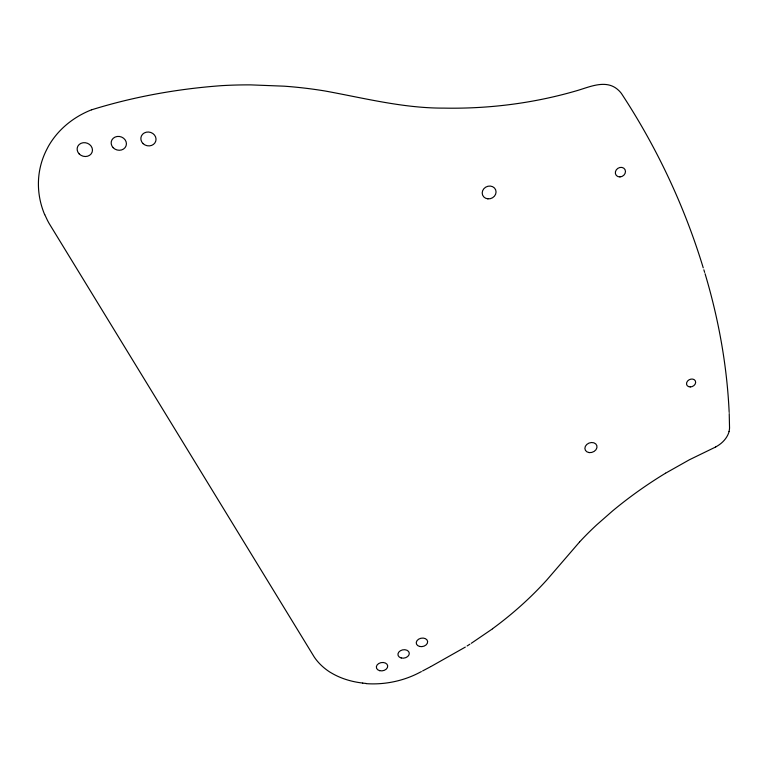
<?xml version="1.0" encoding="UTF-8"?>
<svg xmlns="http://www.w3.org/2000/svg" width="768" height="768" viewBox="0 0 768 768"><rect width="100%" height="100%" fill="white"/><g stroke="black" fill="none" stroke-linecap="round" stroke-linejoin="round"><path stroke-width="1.15" d="M729.542 427.997L729.235 414.163M579.552 541.997L546.845 579.946A387.619 318.518 -2.4 0 1 492.509 628.752M492.566 628.79L471.274 643.306M469.891 644.198L467.107 645.965M465.331 647.088L430.762 666.624M665.53 473.222L689.395 459.773L715.728 446.966M422.582 670.963L430.176 666.931M421.411 671.578L417.725 673.469A75.696 56.112 -9.7 0 1 366.01 683.626M91.622 109.805C133.814 96.672 177.84 88.81 221.914 85.632A377.088 309.811 -2.6 0 1 250.723 84.883L284.304 86.189A378.749 311.011 -2.8 0 1 324.979 90.979C364.358 98.15 403.526 108.288 443.846 108.115C489.158 108.979 534.643 103.171 578.112 90.307C590.966 86.4 606.845 79.248 618.394 90.144A30.845 27.37 -35.8 0 1 621.456 93.533C656.822 147.322 684.499 206.237 703.238 267.83M366.067 683.443L362.698 683.117M44.774 214.637L47.443 220.33A120.019 106.963 11.7 0 0 49.162 223.507L314.227 656.995A75.456 55.92 -9.7 0 0 329.702 671.971L331.517 673.037A74.794 55.43 -9.7 0 0 362.717 683.059M703.853 269.789L704.669 272.4M705.062 273.706C718.464 318.538 726.931 364.954 729.13 411.715M729.178 412.694L729.197 413.184M579.542 541.997A270.95 186.854 -22 0 1 596.755 524.813L612.509 510.989A324.595 219.552 -22.5 0 1 665.53 473.213M729.101 431.539A23.866 18.413 -24.7 0 1 715.709 446.918M729.533 427.997A26.227 20.237 -24.6 0 1 729.024 431.53M91.613 109.776A95.846 84.691 12.6 0 0 48.355 146.381L46.752 149.472A96.115 84.931 12.5 0 0 44.678 214.656M487.862 198.845A7.037 6.298 -23 0 0 495.658 189.84A7.037 6.298 -23 0 0 483.85 188.707A7.037 6.298 -23 0 0 487.862 198.845M143.155 143.683A7.642 6.893 15.3 0 0 155.808 140.995A7.642 6.893 15.3 0 0 146.352 132.182A7.642 6.893 15.3 0 0 143.155 143.683M113.165 147.696A7.699 6.864 16.8 0 0 126.067 145.843A7.699 6.864 16.8 0 0 117.139 136.483A7.699 6.864 16.8 0 0 113.165 147.696M79.2 153.936A7.757 6.835 18.1 0 0 92.141 152.083A7.757 6.835 18.1 0 0 83.05 142.742A7.757 6.835 18.1 0 0 79.2 153.936M619.939 176.918A5.27 4.57 -32.5 0 0 625.018 169.594A5.27 4.57 -32.5 0 0 616.253 169.91A5.27 4.57 -32.5 0 0 619.939 176.918M690.221 386.928A4.742 3.744 -25.6 0 0 695.405 381.024A4.742 3.744 -25.6 0 0 687.629 380.976A4.742 3.744 -25.6 0 0 690.221 386.928M379.67 670.675A5.722 4.157 -9.7 0 0 387.686 665.827A5.722 4.157 -9.7 0 0 378.72 663.533A5.722 4.157 -9.7 0 0 379.67 670.675M401.203 657.974A5.741 4.195 -10.5 0 0 409.277 653.088A5.741 4.195 -10.5 0 0 400.33 650.765A5.741 4.195 -10.5 0 0 401.203 657.974M419.501 646.426A5.75 4.224 -11.1 0 0 427.632 641.501A5.75 4.224 -11.1 0 0 418.694 639.139A5.75 4.224 -11.1 0 0 419.501 646.426M589.19 452.592A6.211 4.896 -20.1 0 0 596.851 445.67A6.211 4.896 -20.1 0 0 586.79 444.451A6.211 4.896 -20.1 0 0 589.19 452.592"/></g></svg>
